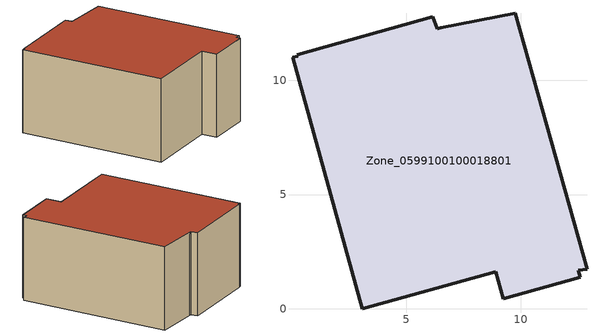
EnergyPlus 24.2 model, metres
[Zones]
Zone_0599100100018801
 floor ground (C_G): 9.75,12.93 12.89,1.74 12.5,1.7 12.59,1.39 9.23,0.44 8.9,1.62 3.08,0 0.02,11 0.24,11.04 0.23,11.12 6.16,12.77 6.33,12.24 6.49,12.29 z0
 wall outside (C_F): 8.9,1.62 9.23,0.44 12.59,1.39 12.5,1.7 12.89,1.74 9.75,12.93 6.49,12.29 6.33,12.24 6.16,12.77 0.23,11.12 0.24,11.04 0.02,11 3.08,0 8.9,1.62 z0:6.49
 roof outside (C_R): 9.75,12.93 6.49,12.29 6.33,12.24 6.16,12.77 0.23,11.12 0.24,11.04 0.02,11 3.08,0 8.9,1.62 9.23,0.44 12.59,1.39 12.5,1.7 12.89,1.74 z6.49
[BUILDING]
Pand.0599100100018801: North Axis=0; Terrain=City; Loads Convergence Tolerance Value=0.04; Temperature Convergence Tolerance Value=0.4; Solar Distribution=FullExterior; Maximum Number of Warmup Days=25; Minimum Number of Warmup Days=1
[Site:Location]
Rotterdam.The.Hague.AP_ZH_NLD Design_Conditions: Latitude=51.96; Longitude=4.45; Time Zone=1; Elevation=-4.5
[SITE:GROUNDTEMPERATURE:BUILDINGSURFACE]
18, 18, 18, 18, 18, 18, 18, 18, 18, 18, 18, 18
[MATERIAL] Thermal Absorptance=0.9; Solar Absorptance=0.7; Visible Absorptance=0.7
Name | Roughness | Thickness | Conductivity | Density | Specific Heat
G.D.2015-2018 | MediumSmooth | 0.15 | 0.0428571 | 540 | 1210
F.D.2015-2018 | Rough | 0.3 | 0.0666667 | 1920 | 840
R.D.2015-2018 | MediumRough | 0.2 | 0.0333333 | 1500 | 1000
[CONSTRUCTION]
C_G: G.D.2015-2018
C_F: F.D.2015-2018
C_R: R.D.2015-2018
[ZONE]
Zone_0599100100018801: Type=1; Multiplier=1; Ceiling Height=Autocalculate; Volume=Autocalculate; Floor Area=autocalculate; Part of Total Floor Area=Yes
[ZONEINFILTRATION:DESIGNFLOWRATE]
Infil_Zone_0599100100018801: Zone or ZoneList or Space or SpaceList=Zone_0599100100018801; Schedule=AlwaysOn; Design Flow Rate Calculation Method=Flow/Area; Flow Rate per Floor Area=0.0021; Constant Term Coefficient=1; Temperature Term Coefficient=0; Velocity Term Coefficient=0; Velocity Squared Term Coefficient=0
[HVACTEMPLATE:ZONE:IDEALLOADSAIRSYSTEM]
Zone_0599100100018801: Maximum Heating Supply Air Temperature=50; Minimum Cooling Supply Air Temperature=13; Maximum Heating Supply Air Humidity Ratio=0.0156; Minimum Cooling Supply Air Humidity Ratio=0.0077; Heating Limit=NoLimit; Cooling Limit=NoLimit; Dehumidification Control Type=ConstantSensibleHeatRatio; Cooling Sensible Heat Ratio=0.7; Dehumidification Setpoint=60; Humidification Control Type=None; Humidification Setpoint=30; Outdoor Air Method=None; Outdoor Air Flow Rate per Person=0.00944; Outdoor Air Flow Rate per Zone Floor Area=0; Outdoor Air Flow Rate per Zone=0; Demand Controlled Ventilation Type=None; Outdoor Air Economizer Type=NoEconomizer; Heat Recovery Type=None; Sensible Heat Recovery Effectiveness=0.7; Latent Heat Recovery Effectiveness=0.65
[ZONECONTROL:THERMOSTAT]
ThermostatControl_Zone_0599100100018801: Zone or ZoneList=Zone_0599100100018801; Control Type Schedule=DualSetpointControlType; Control 1=Thermostat_Zone_0599100100018801; Temperature Difference Between Cutout And Setpoint=0
[THERMOSTATSETPOINT:DUALSETPOINT]
Thermostat_Zone_0599100100018801: Heating Setpoint Temperature Schedule=HeatingSetpoint_Zone_0599100100018801; Cooling Setpoint Temperature Schedule=CoolingSetpoint_Zone_0599100100018801
[SCHEDULE:COMPACT]
HeatingSetpoint_Zone_0599100100018801: Through: 12/31, For: AllDays, Until: 24:00, 21
CoolingSetpoint_Zone_0599100100018801: Through: 12/31, For: AllDays, Until: 24:00, 24
DualSetpointControlType: Through: 12/31, For: AllDays, Until: 24:00, 4
AlwaysOn: Through: 12/31, For: AllDays, Until: 24:00, 1
